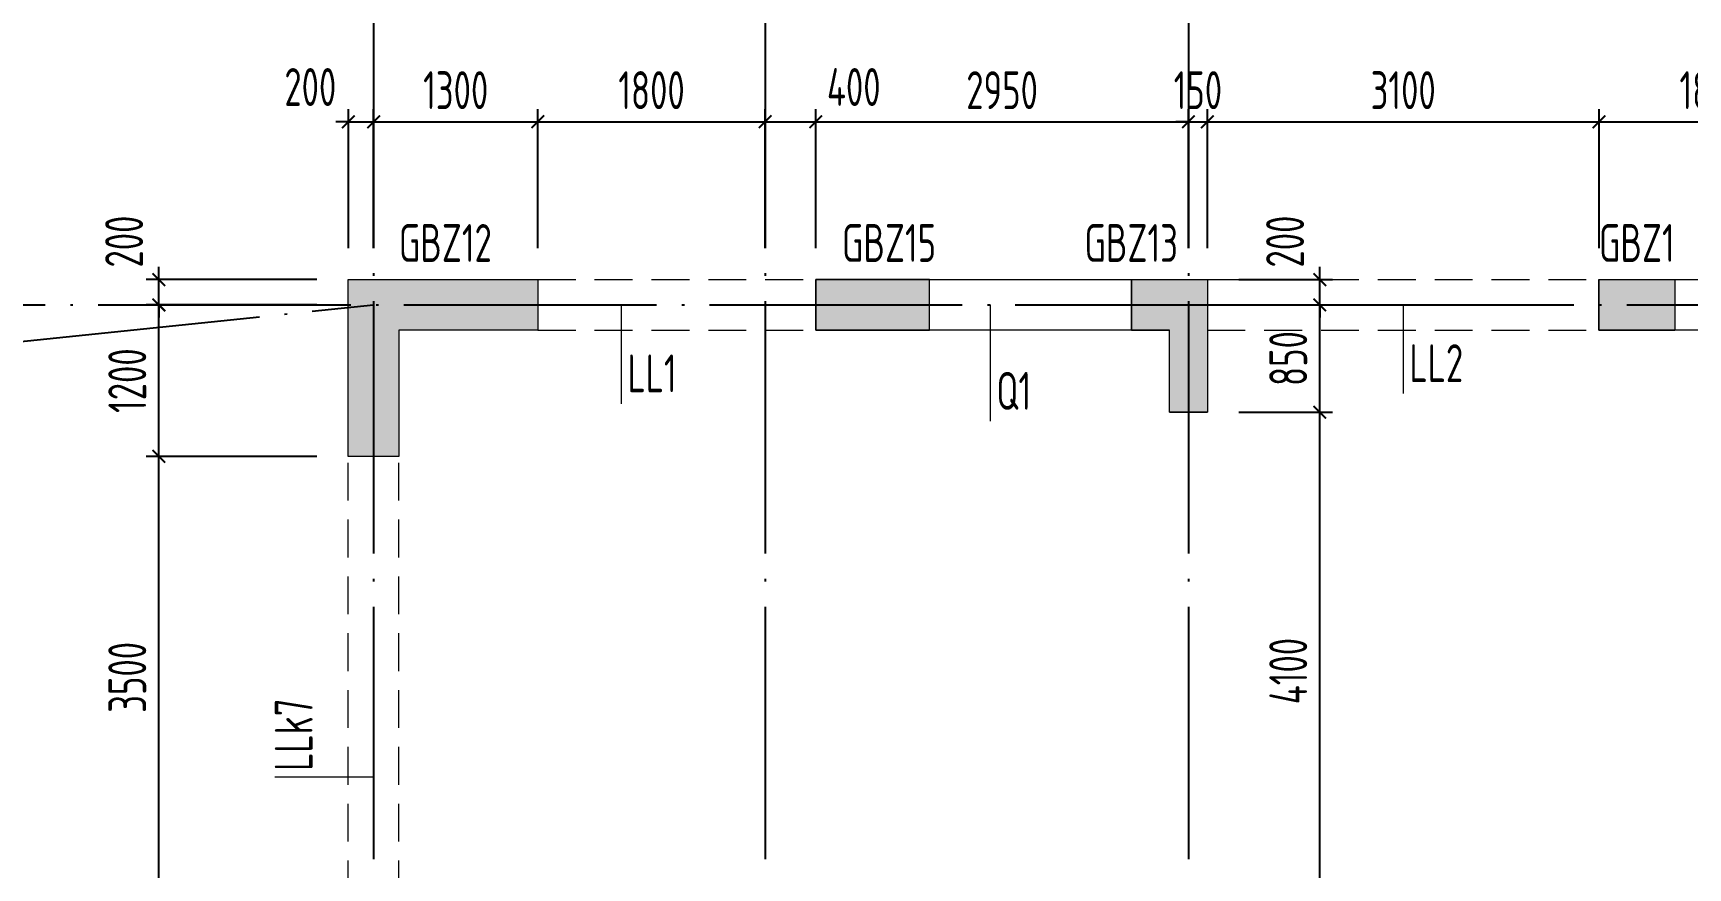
# Model space of a CAD drawing. Header units: millimetres. Extents: x -202076 to 1082610, y -439651 to 179350.
# Drawn here: x 113548 to 126647, y -184790 to -178179 of the extents above; entities that cross this region are included whole.
import ezdxf
from ezdxf.enums import TextEntityAlignment as Align

# ---------------------------------------------------------------- set-up
doc = ezdxf.new("R2010")
doc.units = ezdxf.units.MM
doc.header["$LTSCALE"] = 1000
for name, pattern in [('DASHED', [0.75, 0.5, -0.25]), ('DOTE', [2.42, 2, -0.2, 0.02, -0.2]), ('短虚线', [187.5, 125, -62.5])]:
    doc.linetypes.add(name, pattern=pattern)
doc.layers.add('A_AXIS-轴线', color=36, linetype='DOTE')
for name, color, linetype, lineweight in [('BEAM', 4, 'DASHED', 0), ('DIM', 3, 'Continuous', 0), ('WALL', 2, 'Continuous', 0), ('墙柱名称编号', 7, 'Continuous', 18), ('墙柱轮廓', 7, 'Continuous', 18), ('墙梁名称编号', 3, 'Continuous', 18), ('墙梁标注引线', 3, 'Continuous', 18), ('墙身名称编号', 3, 'Continuous', 18), ('墙身标注引线', 3, 'Continuous', 18), ('边缘构件填充', 253, 'Continuous', 18)]:
    doc.layers.add(name, color=color, linetype=linetype, lineweight=lineweight)
doc.styles.add('TSSD_Dimension', font='tssdeng.shx', dxfattribs={"width": 0.7, "bigfont": 'hztxt.shx'})
doc.styles.add('TSSD_Rein', font='tssdeng.shx', dxfattribs={"width": 0.7, "bigfont": 'hztxt.shx'})
doc.dimstyles.new('TSSD_100_100', dxfattribs={"dimtxt": 300, "dimasz": 100, "dimexe": 100, "dimexo": 250, "dimgap": 100, "dimtad": 1, "dimdec": 0, "dimzin": 0, "dimdsep": 46, "dimtxsty": 'TSSD_Dimension', "dimblk": 'ARCHTICK', "dimcen": 0, "dimdle": 100, "dimclrt": 7, "dimadec": 0, "dimazin": 0, "dimtfac": 1, "dimtdec": 0, "dimtix": 1, "dimtmove": 2, "dimatfit": 3, "dimfxl": 1, "dimtolj": 1, "dimtzin": 0, "dimarcsym": 0})

# ---------------------------------------------------------------- blocks, each defined once
blk = doc.blocks.new('_ARCHTICK')
at = {"color": 0, "linetype": 'ByBlock', "const_width": 0.15}
blk.add_lwpolyline([(-0.5, -0.5), (0.5, 0.5)], dxfattribs=at)
blk = doc.blocks.new('*D874')
at = {"layer": 'Defpoints', "color": 0, "transparency": 16777216}
for p in [(114543, -181531), (116043, -181531), (116043, -185031)]:
    blk.add_point(p, dxfattribs=at)
at = {"layer": 'DIM', "color": 0, "lineweight": -2, "transparency": 16777216}
for p, q in [((115793, -181531), (114443, -181531)), ((114543, -185131), (114543, -181431)), ((115793, -185031), (114443, -185031))]:
    blk.add_line(p, q, dxfattribs=at)
at = {"layer": 'DIM', "color": 0, "lineweight": -2, "transparency": 16777216, "xscale": 100, "yscale": 100, "zscale": 100}
for p, rotation in [((114543, -181531), 90), ((114543, -185031), 270)]:
    blk.add_blockref('_ARCHTICK', p, dxfattribs=dict(at, rotation=rotation))
at = {"layer": 'DIM', "color": 7, "transparency": 16777216, "insert": (114293, -183281), "char_height": 300, "attachment_point": 5, "rotation": 90, "style": 'TSSD_Dimension'}
blk.add_mtext('\\A1;3500', dxfattribs=at)
blk = doc.blocks.new('*D875')
at = {"layer": 'Defpoints', "color": 0, "transparency": 16777216}
for p in [(114543, -180331), (116043, -180331), (116043, -181531)]:
    blk.add_point(p, dxfattribs=at)
at = {"layer": 'DIM', "color": 0, "lineweight": -2, "transparency": 16777216}
for p, q in [((114543, -181631), (114543, -180231)), ((115793, -180331), (114443, -180331)), ((115793, -181531), (114443, -181531))]:
    blk.add_line(p, q, dxfattribs=at)
at = {"layer": 'DIM', "color": 0, "lineweight": -2, "transparency": 16777216, "xscale": 100, "yscale": 100, "zscale": 100}
for p, rotation in [((114543, -180331), 90), ((114543, -181531), 270)]:
    blk.add_blockref('_ARCHTICK', p, dxfattribs=dict(at, rotation=rotation))
at = {"layer": 'DIM', "color": 7, "transparency": 16777216, "insert": (114293, -180931), "char_height": 300, "attachment_point": 5, "rotation": 90, "style": 'TSSD_Dimension'}
blk.add_mtext('\\A1;1200', dxfattribs=at)
blk = doc.blocks.new('*D882')
at = {"layer": 'Defpoints', "color": 0, "transparency": 16777216}
for p in [(116243, -178881), (116043, -180131), (116243, -180131)]:
    blk.add_point(p, dxfattribs=at)
at = {"layer": 'DIM', "color": 0, "lineweight": -2, "transparency": 16777216}
for p, q in [((116043, -179881), (116043, -178781)), ((116243, -179881), (116243, -178781)), ((116043, -178881), (115943, -178881)), ((116043, -178881), (116243, -178881)), ((116243, -178881), (116343, -178881))]:
    blk.add_line(p, q, dxfattribs=at)
at = {"layer": 'DIM', "color": 0, "lineweight": -2, "transparency": 16777216, "xscale": 100, "yscale": 100, "zscale": 100}
blk.add_blockref('_ARCHTICK', (116043, -178881), dxfattribs=at)
at = {"layer": 'DIM', "color": 0, "lineweight": -2, "transparency": 16777216, "xscale": 100, "yscale": 100, "zscale": 100, "rotation": 180}
blk.add_blockref('_ARCHTICK', (116243, -178881), dxfattribs=at)
at = {"layer": 'DIM', "color": 7, "transparency": 16777216, "insert": (115742, -178606), "char_height": 300, "attachment_point": 5, "style": 'TSSD_Dimension'}
blk.add_mtext('\\A1;200', dxfattribs=at)
blk = doc.blocks.new('*D883')
at = {"layer": 'Defpoints', "color": 0, "transparency": 16777216}
for p in [(117543, -178881), (116243, -180131), (117543, -180131)]:
    blk.add_point(p, dxfattribs=at)
at = {"layer": 'DIM', "color": 0, "lineweight": -2, "transparency": 16777216}
for p, q in [((116243, -179881), (116243, -178781)), ((117543, -179881), (117543, -178781)), ((116143, -178881), (117643, -178881))]:
    blk.add_line(p, q, dxfattribs=at)
at = {"layer": 'DIM', "color": 0, "lineweight": -2, "transparency": 16777216, "xscale": 100, "yscale": 100, "zscale": 100, "rotation": 180}
blk.add_blockref('_ARCHTICK', (116243, -178881), dxfattribs=at)
at = {"layer": 'DIM', "color": 0, "lineweight": -2, "transparency": 16777216, "xscale": 100, "yscale": 100, "zscale": 100}
blk.add_blockref('_ARCHTICK', (117543, -178881), dxfattribs=at)
at = {"layer": 'DIM', "color": 7, "transparency": 16777216, "insert": (116893, -178631), "char_height": 300, "attachment_point": 5, "style": 'TSSD_Dimension'}
blk.add_mtext('\\A1;1300', dxfattribs=at)
blk = doc.blocks.new('*D884')
at = {"layer": 'Defpoints', "color": 0, "transparency": 16777216}
for p in [(119343, -178881), (117543, -180131), (119343, -180131)]:
    blk.add_point(p, dxfattribs=at)
at = {"layer": 'DIM', "color": 0, "lineweight": -2, "transparency": 16777216}
for p, q in [((117543, -179881), (117543, -178781)), ((119343, -179881), (119343, -178781)), ((117443, -178881), (119443, -178881))]:
    blk.add_line(p, q, dxfattribs=at)
at = {"layer": 'DIM', "color": 0, "lineweight": -2, "transparency": 16777216, "xscale": 100, "yscale": 100, "zscale": 100, "rotation": 180}
blk.add_blockref('_ARCHTICK', (117543, -178881), dxfattribs=at)
at = {"layer": 'DIM', "color": 0, "lineweight": -2, "transparency": 16777216, "xscale": 100, "yscale": 100, "zscale": 100}
blk.add_blockref('_ARCHTICK', (119343, -178881), dxfattribs=at)
at = {"layer": 'DIM', "color": 7, "transparency": 16777216, "insert": (118443, -178631), "char_height": 300, "attachment_point": 5, "style": 'TSSD_Dimension'}
blk.add_mtext('\\A1;1800', dxfattribs=at)
blk = doc.blocks.new('*D885')
at = {"layer": 'Defpoints', "color": 0, "transparency": 16777216}
for p in [(119743, -178881), (119343, -180131), (119743, -180131)]:
    blk.add_point(p, dxfattribs=at)
at = {"layer": 'DIM', "color": 0, "lineweight": -2, "transparency": 16777216}
for p, q in [((119343, -179881), (119343, -178781)), ((119743, -179881), (119743, -178781)), ((119243, -178881), (119843, -178881))]:
    blk.add_line(p, q, dxfattribs=at)
at = {"layer": 'DIM', "color": 0, "lineweight": -2, "transparency": 16777216, "xscale": 100, "yscale": 100, "zscale": 100, "rotation": 180}
blk.add_blockref('_ARCHTICK', (119343, -178881), dxfattribs=at)
at = {"layer": 'DIM', "color": 0, "lineweight": -2, "transparency": 16777216, "xscale": 100, "yscale": 100, "zscale": 100}
blk.add_blockref('_ARCHTICK', (119743, -178881), dxfattribs=at)
at = {"layer": 'DIM', "color": 7, "transparency": 16777216, "insert": (120044, -178606), "char_height": 300, "attachment_point": 5, "style": 'TSSD_Dimension'}
blk.add_mtext('\\A1;400', dxfattribs=at)
blk = doc.blocks.new('*D886')
at = {"layer": 'Defpoints', "color": 0, "transparency": 16777216}
for p in [(122693, -178881), (119743, -180131), (122693, -180131)]:
    blk.add_point(p, dxfattribs=at)
at = {"layer": 'DIM', "color": 0, "lineweight": -2, "transparency": 16777216}
for p, q in [((119743, -179881), (119743, -178781)), ((122693, -179881), (122693, -178781)), ((119643, -178881), (122793, -178881))]:
    blk.add_line(p, q, dxfattribs=at)
at = {"layer": 'DIM', "color": 0, "lineweight": -2, "transparency": 16777216, "xscale": 100, "yscale": 100, "zscale": 100, "rotation": 180}
blk.add_blockref('_ARCHTICK', (119743, -178881), dxfattribs=at)
at = {"layer": 'DIM', "color": 0, "lineweight": -2, "transparency": 16777216, "xscale": 100, "yscale": 100, "zscale": 100}
blk.add_blockref('_ARCHTICK', (122693, -178881), dxfattribs=at)
at = {"layer": 'DIM', "color": 7, "transparency": 16777216, "insert": (121218, -178631), "char_height": 300, "attachment_point": 5, "style": 'TSSD_Dimension'}
blk.add_mtext('\\A1;2950', dxfattribs=at)
blk = doc.blocks.new('*D887')
at = {"layer": 'Defpoints', "color": 0, "transparency": 16777216}
for p in [(122843, -178881), (122693, -180131), (122843, -180131)]:
    blk.add_point(p, dxfattribs=at)
at = {"layer": 'DIM', "color": 0, "lineweight": -2, "transparency": 16777216}
for p, q in [((122693, -179881), (122693, -178781)), ((122843, -179881), (122843, -178781)), ((122693, -178881), (122593, -178881)), ((122693, -178881), (122843, -178881)), ((122843, -178881), (122943, -178881))]:
    blk.add_line(p, q, dxfattribs=at)
at = {"layer": 'DIM', "color": 0, "lineweight": -2, "transparency": 16777216, "xscale": 100, "yscale": 100, "zscale": 100}
blk.add_blockref('_ARCHTICK', (122693, -178881), dxfattribs=at)
at = {"layer": 'DIM', "color": 0, "lineweight": -2, "transparency": 16777216, "xscale": 100, "yscale": 100, "zscale": 100, "rotation": 180}
blk.add_blockref('_ARCHTICK', (122843, -178881), dxfattribs=at)
at = {"layer": 'DIM', "color": 7, "transparency": 16777216, "insert": (122768, -178631), "char_height": 300, "attachment_point": 5, "style": 'TSSD_Dimension'}
blk.add_mtext('\\A1;150', dxfattribs=at)
blk = doc.blocks.new('*D888')
at = {"layer": 'Defpoints', "color": 0, "transparency": 16777216}
for p in [(125943, -178881), (122843, -180131), (125943, -180131)]:
    blk.add_point(p, dxfattribs=at)
at = {"layer": 'DIM', "color": 0, "lineweight": -2, "transparency": 16777216}
for p, q in [((122843, -179881), (122843, -178781)), ((125943, -179881), (125943, -178781)), ((122743, -178881), (126043, -178881))]:
    blk.add_line(p, q, dxfattribs=at)
at = {"layer": 'DIM', "color": 0, "lineweight": -2, "transparency": 16777216, "xscale": 100, "yscale": 100, "zscale": 100, "rotation": 180}
blk.add_blockref('_ARCHTICK', (122843, -178881), dxfattribs=at)
at = {"layer": 'DIM', "color": 0, "lineweight": -2, "transparency": 16777216, "xscale": 100, "yscale": 100, "zscale": 100}
blk.add_blockref('_ARCHTICK', (125943, -178881), dxfattribs=at)
at = {"layer": 'DIM', "color": 7, "transparency": 16777216, "insert": (124393, -178631), "char_height": 300, "attachment_point": 5, "style": 'TSSD_Dimension'}
blk.add_mtext('\\A1;3100', dxfattribs=at)
blk = doc.blocks.new('*D889')
at = {"layer": 'Defpoints', "color": 0, "transparency": 16777216}
for p in [(127743, -178881), (125943, -180131), (127743, -180131)]:
    blk.add_point(p, dxfattribs=at)
at = {"layer": 'DIM', "color": 0, "lineweight": -2, "transparency": 16777216}
for p, q in [((125943, -179881), (125943, -178781)), ((127743, -179881), (127743, -178781)), ((125843, -178881), (127843, -178881))]:
    blk.add_line(p, q, dxfattribs=at)
at = {"layer": 'DIM', "color": 0, "lineweight": -2, "transparency": 16777216, "xscale": 100, "yscale": 100, "zscale": 100, "rotation": 180}
blk.add_blockref('_ARCHTICK', (125943, -178881), dxfattribs=at)
at = {"layer": 'DIM', "color": 0, "lineweight": -2, "transparency": 16777216, "xscale": 100, "yscale": 100, "zscale": 100}
blk.add_blockref('_ARCHTICK', (127743, -178881), dxfattribs=at)
at = {"layer": 'DIM', "color": 7, "transparency": 16777216, "insert": (126843, -178631), "char_height": 300, "attachment_point": 5, "style": 'TSSD_Dimension'}
blk.add_mtext('\\A1;1800', dxfattribs=at)
blk = doc.blocks.new('*D900')
at = {"layer": 'Defpoints', "color": 0, "transparency": 16777216}
for p in [(122843, -181181), (123733, -181181), (122843, -185281)]:
    blk.add_point(p, dxfattribs=at)
at = {"layer": 'DIM', "color": 0, "lineweight": -2, "transparency": 16777216}
for p, q in [((123733, -185381), (123733, -181081)), ((123093, -181181), (123833, -181181)), ((123093, -185281), (123833, -185281))]:
    blk.add_line(p, q, dxfattribs=at)
at = {"layer": 'DIM', "color": 0, "lineweight": -2, "transparency": 16777216, "xscale": 100, "yscale": 100, "zscale": 100}
for p, rotation in [((123733, -181181), 90), ((123733, -185281), 270)]:
    blk.add_blockref('_ARCHTICK', p, dxfattribs=dict(at, rotation=rotation))
at = {"layer": 'DIM', "color": 7, "transparency": 16777216, "insert": (123483, -183231), "char_height": 300, "attachment_point": 5, "rotation": 90, "style": 'TSSD_Dimension'}
blk.add_mtext('\\A1;4100', dxfattribs=at)
blk = doc.blocks.new('*D901')
at = {"layer": 'Defpoints', "color": 0, "transparency": 16777216}
for p in [(122843, -180331), (123733, -180331), (122843, -181181)]:
    blk.add_point(p, dxfattribs=at)
at = {"layer": 'DIM', "color": 0, "lineweight": -2, "transparency": 16777216}
for p, q in [((123733, -181281), (123733, -180231)), ((123093, -180331), (123833, -180331)), ((123093, -181181), (123833, -181181))]:
    blk.add_line(p, q, dxfattribs=at)
at = {"layer": 'DIM', "color": 0, "lineweight": -2, "transparency": 16777216, "xscale": 100, "yscale": 100, "zscale": 100}
for p, rotation in [((123733, -180331), 90), ((123733, -181181), 270)]:
    blk.add_blockref('_ARCHTICK', p, dxfattribs=dict(at, rotation=rotation))
at = {"layer": 'DIM', "color": 7, "transparency": 16777216, "insert": (123483, -180756), "char_height": 300, "attachment_point": 5, "rotation": 90, "style": 'TSSD_Dimension'}
blk.add_mtext('\\A1;850', dxfattribs=at)
blk = doc.blocks.new('*D902')
at = {"layer": 'Defpoints', "color": 0, "transparency": 16777216}
for p in [(122843, -180131), (123733, -180131), (122843, -180331)]:
    blk.add_point(p, dxfattribs=at)
at = {"layer": 'DIM', "color": 0, "lineweight": -2, "transparency": 16777216}
for p, q in [((123733, -180131), (123733, -180031)), ((123093, -180131), (123833, -180131)), ((123733, -180331), (123733, -180131)), ((123093, -180331), (123833, -180331)), ((123733, -180331), (123733, -180431))]:
    blk.add_line(p, q, dxfattribs=at)
at = {"layer": 'DIM', "color": 0, "lineweight": -2, "transparency": 16777216, "xscale": 100, "yscale": 100, "zscale": 100}
for p, rotation in [((123733, -180131), 270), ((123733, -180331), 90)]:
    blk.add_blockref('_ARCHTICK', p, dxfattribs=dict(at, rotation=rotation))
at = {"layer": 'DIM', "color": 7, "transparency": 16777216, "insert": (123458, -179830), "char_height": 300, "attachment_point": 5, "rotation": 90, "style": 'TSSD_Dimension'}
blk.add_mtext('\\A1;200', dxfattribs=at)
blk = doc.blocks.new('*D908')
at = {"layer": 'Defpoints', "color": 0, "transparency": 16777216}
for p in [(114543, -180131), (116043, -180131), (116043, -180331)]:
    blk.add_point(p, dxfattribs=at)
at = {"layer": 'DIM', "color": 0, "lineweight": -2, "transparency": 16777216}
for p, q in [((114543, -180131), (114543, -180031)), ((115793, -180131), (114443, -180131)), ((114543, -180331), (114543, -180131)), ((115793, -180331), (114443, -180331)), ((114543, -180331), (114543, -180431))]:
    blk.add_line(p, q, dxfattribs=at)
at = {"layer": 'DIM', "color": 0, "lineweight": -2, "transparency": 16777216, "xscale": 100, "yscale": 100, "zscale": 100}
for p, rotation in [((114543, -180131), 270), ((114543, -180331), 90)]:
    blk.add_blockref('_ARCHTICK', p, dxfattribs=dict(at, rotation=rotation))
at = {"layer": 'DIM', "color": 7, "transparency": 16777216, "insert": (114268, -179830), "char_height": 300, "attachment_point": 5, "rotation": 90, "style": 'TSSD_Dimension'}
blk.add_mtext('\\A1;200', dxfattribs=at)

msp = doc.modelspace()

# ---------------------------------------------------------------- hatches: boundary and pattern name
at = {"layer": '边缘构件填充'}
h = msp.add_hatch(color=256, dxfattribs=at)
h.dxf.hatch_style = 1
h.paths.add_polyline_path([(116042.7, -181531), (116042.7, -180131), (117542.7, -180131), (117542.7, -180531), (116442.7, -180531), (116442.7, -181531)])
h = msp.add_hatch(color=256, dxfattribs=at)
h.dxf.hatch_style = 1
h.paths.add_polyline_path([(120642.7, -180531), (120642.7, -180131), (119742.7, -180131), (119742.7, -180531)])
h = msp.add_hatch(color=256, dxfattribs=at)
h.dxf.hatch_style = 1
h.paths.add_polyline_path([(122242.7, -180131), (122242.7, -180531), (122542.7, -180531), (122542.7, -181181), (122842.7, -181181), (122842.7, -180131)], flags=17)
h.paths.add_polyline_path([(122242.7, -180131), (122242.7, -180531)], flags=0)
h.paths.add_polyline_path([(122542.7, -180531), (122242.7, -180531)], flags=0)
h = msp.add_hatch(color=256, dxfattribs=at)
h.dxf.hatch_style = 1
h.paths.add_polyline_path([(126542.7, -180531), (126542.7, -180131), (125942.7, -180131), (125942.7, -180531)])

# ---------------------------------------------------------------- linework, layer by layer
at = {"layer": 'A_AXIS-轴线'}
for p, q in [((116242.7, -177881), (116242.7, -190481)), ((119342.7, -177881), (119342.7, -203081)), ((122692.7, -177881), (122692.7, -190481)), ((110942.7, -180881), (116242.7, -180331))]:
    msp.add_line(p, q, dxfattribs=at)
msp.add_lwpolyline([(99542.7, -180331), (155943, -180331)], dxfattribs=at)
at = {"layer": 'BEAM', "ltscale": 0.6}
for p, q in [((117542.7, -180131), (119742.7, -180131)), ((122842.7, -180131), (125942.7, -180131)), ((117542.7, -180531), (119742.7, -180531)), ((122842.7, -180531), (125942.7, -180531)), ((116042.7, -185031), (116042.7, -181531)), ((116442.7, -185031), (116442.7, -181531))]:
    msp.add_line(p, q, dxfattribs=at)
at = {"layer": 'WALL'}
for points in [[(116042.7, -181531), (116042.7, -180131), (117542.7, -180131), (117542.7, -180531), (116442.7, -180531), (116442.7, -181531), (116042.7, -181531)], [(122542.7, -181181), (122542.7, -180531), (119742.7, -180531), (119742.7, -180131), (122842.7, -180131), (122842.7, -181181), (122542.7, -181181), (122842.7, -181181)], [(129142.7, -180531), (125942.7, -180531), (125942.7, -180131), (129142.7, -180131), (129142.7, -180531), (125942.7, -180531)]]:
    msp.add_lwpolyline(points, dxfattribs=at)
at = {"layer": '墙柱轮廓'}
for points in [[(120642.7, -180531), (119742.7, -180531), (120642.7, -180531), (120642.7, -180131), (119742.7, -180131), (119742.7, -180531)], [(125942.7, -180131), (125942.7, -180531), (125942.7, -180131), (126542.7, -180131), (126542.7, -180531), (125942.7, -180531), (126542.7, -180531)]]:
    msp.add_lwpolyline(points, dxfattribs=at)
at = {"layer": '墙柱轮廓', "linetype": '短虚线'}
msp.add_lwpolyline([(122242.7, -180131), (122242.7, -180531), (122242.7, -180131), (122842.7, -180131), (122842.7, -181181), (122542.7, -181181), (122542.7, -180531), (122242.7, -180531), (122542.7, -180531)], dxfattribs=at)
at = {"layer": '墙梁标注引线'}
for p, q in [((118202.7, -180331), (118202.7, -181113.5)), ((124392.7, -180331), (124392.7, -181032.9)), ((116242.7, -184071), (115460.2, -184071))]:
    msp.add_line(p, q, dxfattribs=at)
at = {"layer": '墙身标注引线'}
msp.add_line((121122.7, -180331), (121122.7, -181252.2), dxfattribs=at)

# ---------------------------------------------------------------- texts
at = {"layer": '墙柱名称编号', "color": 2, "linetype": 'Continuous', "style": 'TSSD_Rein', "width": 0.7}
for s, p in [('GBZ12', (116442.7, -180081)), ('GBZ15', (119950.3, -180081)), ('GBZ13', (121869.9, -180081)), ('GBZ1', (125942.7, -180081))]:
    msp.add_text(s, height=300, dxfattribs=at).set_placement(p, align=Align.BOTTOM_LEFT)
at = {"layer": '墙梁名称编号', "linetype": 'Continuous', "style": 'TSSD_Rein', "width": 0.7}
for s, p in [('LL1', (118252.7, -181113.5)), ('LL2', (124442.7, -181032.9))]:
    msp.add_text(s, height=300, dxfattribs=at).set_placement(p, align=Align.BOTTOM_LEFT)
msp.add_text('LLk7', height=300, rotation=90, dxfattribs=at).set_placement((115460.2, -184021), align=Align.TOP_LEFT)
at = {"layer": '墙身名称编号', "linetype": 'Continuous', "style": 'TSSD_Rein', "width": 0.7}
msp.add_text('Q1', height=300, dxfattribs=at).set_placement((121172.7, -181252.2), align=Align.BOTTOM_LEFT)

# ---------------------------------------------------------------- dimensions: what is measured, and where the dimension line sits
at = {"layer": 'DIM'}
for base, p1, p2, picture, middle in [((116242.7, -178881), (116042.7, -180131), (116242.7, -180131), '*D882', (115741.6, -178606)), ((119742.7, -178881), (119342.7, -180131), (119742.7, -180131), '*D885', (120043.7, -178606))]:
    dim = msp.add_linear_dim(base=base, p1=p1, p2=p2, dimstyle='TSSD_100_100', dxfattribs=at)
    dim.commit()
    dim.dimension.update_dxf_attribs({"geometry": picture, "text_midpoint": middle, "dimtype": 160})
for base, p1, p2, picture, middle in [((117542.7, -178881), (116242.7, -180131), (117542.7, -180131), '*D883', (116892.7, -178631)), ((119342.7, -178881), (117542.7, -180131), (119342.7, -180131), '*D884', (118442.7, -178631)), ((122692.7, -178881), (119742.7, -180131), (122692.7, -180131), '*D886', (121217.7, -178631)), ((122842.7, -178881), (122692.7, -180131), (122842.7, -180131), '*D887', (122767.7, -178631)), ((125942.7, -178881), (122842.7, -180131), (125942.7, -180131), '*D888', (124392.7, -178631)), ((127742.7, -178881), (125942.7, -180131), (127742.7, -180131), '*D889', (126842.7, -178631))]:
    dim = msp.add_linear_dim(base=base, p1=p1, p2=p2, dimstyle='TSSD_100_100', dxfattribs=at)
    dim.commit()
    dim.dimension.update_dxf_attribs({"geometry": picture, "text_midpoint": middle})
for base, p1, p2, picture, middle in [((114542.7, -180131), (116042.7, -180331), (116042.7, -180131), '*D908', (114267.7, -179829.9)), ((123732.8, -180131), (122842.7, -180331), (122842.7, -180131), '*D902', (123457.8, -179829.9))]:
    dim = msp.add_linear_dim(base=base, p1=p1, p2=p2, angle=90, dimstyle='TSSD_100_100', dxfattribs=at)
    dim.commit()
    dim.dimension.update_dxf_attribs({"geometry": picture, "text_midpoint": middle, "dimtype": 160})
for base, p1, p2, picture, middle in [((114542.7, -180331), (116042.7, -181531), (116042.7, -180331), '*D875', (114292.7, -180931)), ((123732.8, -180331), (122842.7, -181181), (122842.7, -180331), '*D901', (123482.8, -180756)), ((123732.8, -181181), (122842.7, -185281), (122842.7, -181181), '*D900', (123482.8, -183231)), ((114542.7, -181531), (116042.7, -185031), (116042.7, -181531), '*D874', (114292.7, -183281))]:
    dim = msp.add_linear_dim(base=base, p1=p1, p2=p2, angle=90, dimstyle='TSSD_100_100', dxfattribs=at)
    dim.commit()
    dim.dimension.update_dxf_attribs({"geometry": picture, "text_midpoint": middle})

doc.saveas('drawing.dxf')
